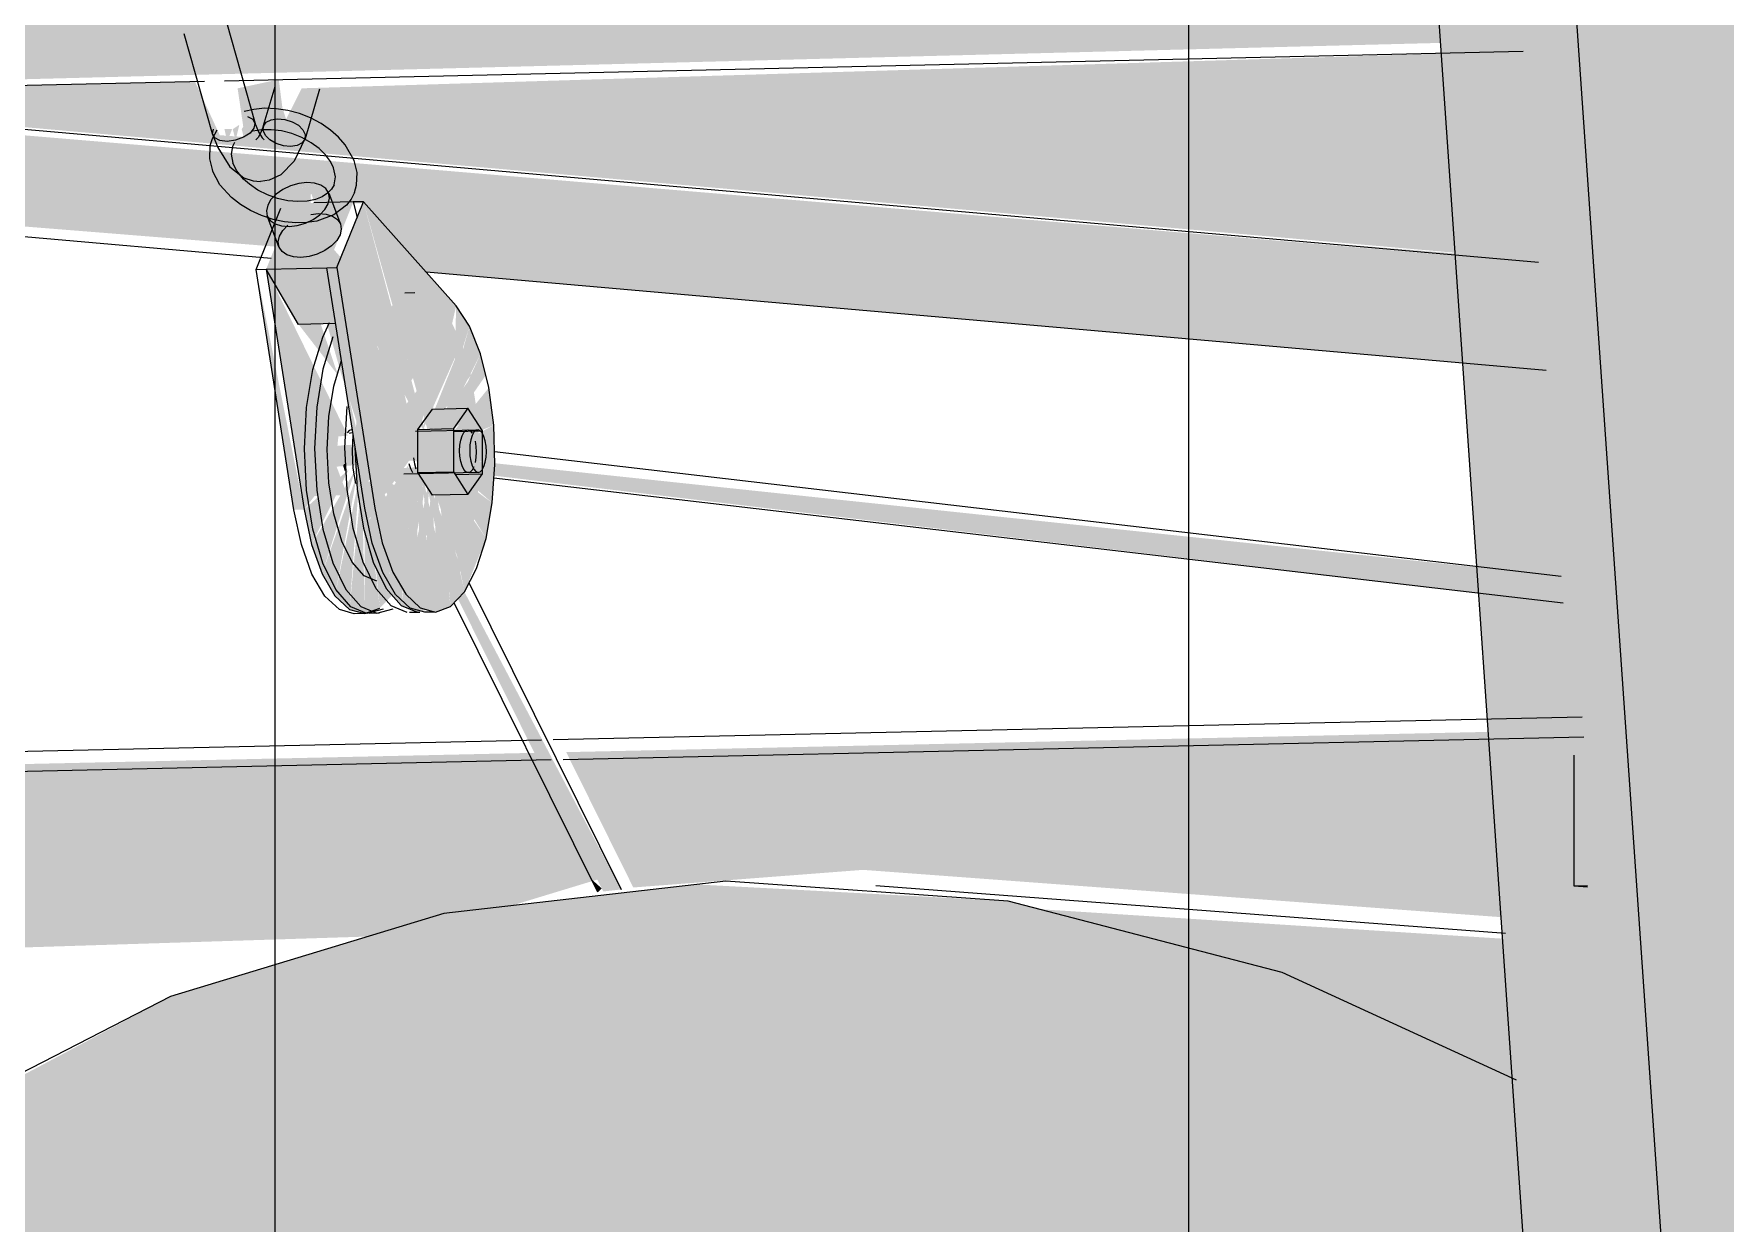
# Model space of a CAD drawing. Header units: inches. Extents: x 31213 to 31218, y -65 to 66.
# Drawn here: x 31214.052697 to 31214.05679, y 66.042501 to 66.04538 of the extents above; entities that cross this region are included whole.
import ezdxf

# ---------------------------------------------------------------- set-up
doc = ezdxf.new("R2010")
doc.units = ezdxf.units.IN
doc.header["$MEASUREMENT"] = 0
for name, color, linetype, lineweight in [('A-GLAZ-CURT', 52, 'Continuous', 9), ('A-WALL-PATT', 111, 'Continuous', 13), ('L-SITE-WALL', 31, 'Continuous', 13), ('M-HVAC-DUCT', 70, 'Continuous', 9), ('Q-SPCQ', 91, 'Continuous', 9), ('S-BEAM', 12, 'Continuous', 9), ('S-COLS', 52, 'Continuous', 9)]:
    doc.layers.add(name, color=color, linetype=linetype, lineweight=lineweight)

# ---------------------------------------------------------------- blocks, each defined once
blk = doc.blocks.new('FP_3-Looking North East')
at = {"layer": 'A-WALL-PATT', "lineweight": 9}
for p, q in [((31214.05644417524, 66.04372606402886), (31214.05395407126, 66.04367127430658)), ((31214.05392530887, 66.0436706414481), (31214.05081770343, 66.04360226484982)), ((31214.05644755833, 66.04367728244672), (31214.05397797318, 66.04362300491276)), ((31214.05394923445, 66.0436223732813), (31214.05013554887, 66.04353855456796))]:
    blk.add_line(p, q, dxfattribs=at)
blk = doc.blocks.new('FP_15-Looking North East')
at = {"layer": 'A-WALL-PATT', "lineweight": 9}
for p, q in [((31214.05328143631, 66.03681298576794), (31214.05328143631, 66.07509333004542)), ((31214.05549178057, 66.03667059675394), (31214.05549178057, 66.07480287641874))]:
    blk.add_line(p, q, dxfattribs=at)

msp = doc.modelspace()

# ---------------------------------------------------------------- hatches: boundary and pattern name
at = {"layer": 'M-HVAC-DUCT'}
msp.add_hatch(color=256, dxfattribs=at).paths.add_polyline_path([(31214.05666455808, 66.03732931726476), (31214.05628223812, 66.04284266465488), (31214.05571786209, 66.0431079070789), (31214.0550550694, 66.0432807803867), (31214.05430260698, 66.04332101152319), (31214.05368934063, 66.04325101548514), (31214.05302790064, 66.04304953529237), (31214.05235680556, 66.042691995529), (31214.05184744878, 66.04230433603279), (31214.05166979003, 66.04207686633806), (31214.05188448195, 66.04175747153326), (31214.05222378182, 66.0409181164784), (31214.05235680556, 66.0403964810719), (31214.05240390183, 66.0395070430653), (31214.05235680556, 66.03893755939664), (31214.0521773842, 66.03822680412625), (31214.05192166878, 66.03764262707031), (31214.05513028352, 66.03743066967606)], flags=0)
h = msp.add_hatch(color=256, dxfattribs=at)
h.paths.add_polyline_path([(31214.18857631641, 66.03022926057551), (31214.18857863474, 66.03241374647246), (31214.18846536554, 66.03252395830431), (31214.1884627779, 66.03023712961203)], flags=0)
h.paths.add_polyline_path([(31214.17949478505, 66.03085867609784), (31214.17928094929, 66.0338429386065), (31214.16870933264, 66.03462912329681), (31214.16870325399, 66.03160660691194), (31214.17889172869, 66.03090047224546)], flags=0)
h.paths.add_polyline_path([(31214.15935066549, 66.03225480864405), (31214.15912903662, 66.03537394457267), (31214.1470751772, 66.03628971525022), (31214.14706895209, 66.03310601982658), (31214.15875837878, 66.03229585837872)], flags=0)
h.paths.add_polyline_path([(31214.13729741947, 66.03378325740279), (31214.13706744564, 66.03705003497535), (31214.12328587105, 66.03809706576246), (31214.1232797664, 66.03475478170338), (31214.13672069297, 66.03382322870299)], flags=0)
h.paths.add_polyline_path([(31214.11305014485, 66.03546376814452), (31214.11281122112, 66.0388928587862), (31214.09700279073, 66.0400938763595), (31214.09699686677, 66.03657637591871), (31214.11249507336, 66.03550223859453)], flags=0)
h.paths.add_polyline_path([(31214.08626428334, 66.03732022123681), (31214.086015747, 66.0409285975986), (31214.06781212247, 66.04231158581405), (31214.06780645759, 66.03859948148096), (31214.08573866869, 66.03735665011789)], flags=0)
h.paths.add_polyline_path([(31214.05628223812, 66.04284266465488), (31214.0562602702, 66.04318921738464), (31214.05513028352, 66.04326116262297), (31214.05571786209, 66.0431079070789), (31214.05603692499, 66.04295795559887)], flags=0)
at = {"layer": 'Q-SPCQ'}
for points in [[(31214.04739034732, 66.04513484058741), (31214.05629922358, 66.04536353303727), (31214.0562747909, 66.04571405853382), (31214.0472482077, 66.04550639921673), (31214.04728984667, 66.04524826211258), (31214.04735356559, 66.04514999571846)], [(31214.04739034732, 66.04516058044518), (31214.05629823922, 66.0453793133357), (31214.05628637272, 66.04555183935133), (31214.05313907886, 66.04548929203901), (31214.05311620065, 66.04541510556449), (31214.05307787997, 66.04545804466463), (31214.05312634668, 66.04550319341402), (31214.05310489997, 66.04552678210197), (31214.05306718701, 66.0455462565757), (31214.04804900874, 66.04540455913923), (31214.04804898563, 66.0453090880748), (31214.048003914, 66.04533035751955), (31214.04796542747, 66.04540579522737), (31214.04795433372, 66.04542887609627), (31214.04751777727, 66.04539857066531), (31214.04745631692, 66.04520024547473), (31214.0474244976, 66.04516931035504)], [(31214.05325941528, 66.04481080603347), (31214.05340612002, 66.04481411936362), (31214.05347021735, 66.04497334522505), (31214.05332352433, 66.04497002049554)], [(31214.05332656203, 66.04422800198316), (31214.05335100791, 66.04422854689507), (31214.0532349666, 66.04481025385941)], [(31214.0533377688, 66.04467692208902), (31214.05348445923, 66.0446802250668), (31214.05340612002, 66.04481411936362), (31214.05325941528, 66.04481080603347)], [(31214.05349769592, 66.04423181664858), (31214.05352214603, 66.0442323616545), (31214.05344705569, 66.04455382213628)], [(31214.05365157367, 66.04442319367752), (31214.05371888327, 66.0444337841644), (31214.05371891904, 66.04447331408235), (31214.05366263446, 66.04447205275986)], [(31214.0533415637, 66.04433753686567), (31214.05342710886, 66.04433944842077), (31214.05343764025, 66.04443935336188), (31214.05335209623, 66.04443743753504)], [(31214.05362673237, 66.04431835076149), (31214.05371230136, 66.04432026174653), (31214.05371230136, 66.04442455308094), (31214.05362673237, 66.04442263759911)], [(31214.05334219155, 66.0443255461397), (31214.05375253312, 66.04435836998562), (31214.05375774252, 66.04440781629259), (31214.05333697945, 66.04437579149052), (31214.05333899126, 66.04433648091175)], [(31214.05337033825, 66.04426157581406), (31214.05345588034, 66.0442634839981), (31214.05342710886, 66.04433944842077), (31214.0533415637, 66.04433753686567), (31214.05336723169, 66.04426977671913)], [(31214.05407503683, 66.04330398909481), (31214.05411803966, 66.0433088987712), (31214.05357114704, 66.04434842571337), (31214.05355811191, 66.04434545787385), (31214.0540588637, 66.0433365737099)], [(31214.05639768229, 66.04400266874603), (31214.05639317818, 66.04406738745715), (31214.05359442846, 66.04436389564704), (31214.05364722363, 66.04432987018849), (31214.05367832836, 66.04432643993944), (31214.05623027673, 66.04402220362998)], [(31214.05366196061, 66.04426347684955), (31214.05374752583, 66.0442653853507), (31214.05371230136, 66.04432026174653), (31214.05362673237, 66.04431835076149)], [(31214.0540624274, 66.04330255033219), (31214.05407137373, 66.04331136926199), (31214.05404728926, 66.04333304653387)]]:
    msp.add_hatch(color=256, dxfattribs=at).paths.add_polyline_path(points, flags=0)
h = msp.add_hatch(color=256, dxfattribs=at)
h.paths.add_polyline_path([(31214.05316516786, 66.04511991428303), (31214.05317690412, 66.04514971161015), (31214.05315840274, 66.04514971210313)], flags=0)
h.paths.add_polyline_path([(31214.05320480404, 66.04512996335806), (31214.05321158634, 66.04516901470686), (31214.05320021073, 66.04514971178598)], flags=0)
h.paths.add_polyline_path([(31214.05318532643, 66.04512275101267), (31214.05319440523, 66.04516028996221), (31214.05317847865, 66.04514971159438)], flags=0)
h = msp.add_hatch(color=256, dxfattribs=at)
h.paths.add_polyline_path([(31214.0533915087, 66.04501411562865), (31214.05329957159, 66.04500367337495), (31214.05326211792, 66.04493934643284), (31214.05336698081, 66.04499994202813)], flags=0)
h.paths.add_polyline_path([(31214.05328114299, 66.0449205277363), (31214.05336695707, 66.04495313639752), (31214.05336697744, 66.04499331359992)], flags=0)
h = msp.add_hatch(color=256, dxfattribs=at)
h.paths.add_polyline_path([(31214.05349796257, 66.04397680640962), (31214.05353449132, 66.04399008003405), (31214.05349671454, 66.04430740401587)], flags=0)
h.paths.add_polyline_path([(31214.05349796257, 66.04397680640962), (31214.05349085233, 66.04430588066613), (31214.05346100066, 66.04398686006476)], flags=0)
h.paths.add_polyline_path([(31214.05346100066, 66.04398686006476), (31214.05348498997, 66.04430831341136), (31214.05342583313, 66.04401963952112)], flags=0)
h.paths.add_polyline_path([(31214.05353449132, 66.04399008003405), (31214.05356838625, 66.04402587687804), (31214.05350217717, 66.04431277953105)], flags=0)
h.paths.add_polyline_path([(31214.05342583313, 66.04401963952112), (31214.05347952701, 66.0443145365782), (31214.05339458015, 66.04407317297489)], flags=0)
h.paths.add_polyline_path([(31214.0536353725, 66.04424088356205), (31214.05364152882, 66.04433226267432), (31214.05353771268, 66.04432554973432)], flags=0)
h.paths.add_polyline_path([(31214.05362039211, 66.04415517443816), (31214.0536353725, 66.04424088356205), (31214.0535153018, 66.04432554613759)], flags=0)
h.paths.add_polyline_path([(31214.05356838625, 66.04402587687804), (31214.05362039211, 66.04415517443816), (31214.05350686795, 66.04432164079246)], flags=0)
h.paths.add_polyline_path([(31214.05336912656, 66.04414423629552), (31214.05345909805, 66.04432553711759), (31214.05335100791, 66.04422854689507), (31214.05336709441, 66.044153692478)], flags=0)
h.paths.add_polyline_path([(31214.05339458015, 66.04407317297489), (31214.05347483582, 66.04432412614966), (31214.05336912656, 66.04414423629552)], flags=0)
h.paths.add_polyline_path([(31214.0533377688, 66.04467692208902), (31214.05343313209, 66.04455385037014), (31214.05336709441, 66.0447497689158)], flags=0)
h.paths.add_polyline_path([(31214.05335100791, 66.04422854689507), (31214.05342770844, 66.04432744780166), (31214.05336709441, 66.0443260828763), (31214.05336709441, 66.04439905542291), (31214.05345694067, 66.04440782614222), (31214.05325941528, 66.04481080603347)], flags=0)
h.paths.add_polyline_path([(31214.05362710912, 66.04451993174636), (31214.05353320898, 66.04440280219956), (31214.05363883518, 66.0444289235129)], flags=0)
h.paths.add_polyline_path([(31214.05351551633, 66.04440240313559), (31214.05352535777, 66.04440783714273), (31214.05361881664, 66.04455388032386), (31214.0536071734, 66.04460154654313), (31214.05351801684, 66.04440783596239)], flags=0)
h.paths.add_polyline_path([(31214.05358022771, 66.04466885186106), (31214.05354789412, 66.04471779183292), (31214.05354510608, 66.04455386843323)], flags=0)
h.paths.add_polyline_path([(31214.05350686795, 66.04440373512728), (31214.0536071734, 66.04460154654313), (31214.05358022771, 66.04466885186106), (31214.05350800224, 66.04440783435221)], flags=0)
h.paths.add_polyline_path([(31214.05348498997, 66.04442046065323), (31214.05354789412, 66.04471779183292), (31214.05332352433, 66.04497002049554), (31214.05344182512, 66.04455385177246)], flags=0)
h = msp.add_hatch(color=256, dxfattribs=at)
h.paths.add_polyline_path([(31214.05366906935, 66.04398059848059), (31214.0537055903, 66.04399387300698), (31214.05366782159, 66.04431122460224)], flags=0)
h.paths.add_polyline_path([(31214.05366906935, 66.04398059848059), (31214.05366196062, 66.04430970116033), (31214.05363211533, 66.04399065324807)], flags=0)
h.paths.add_polyline_path([(31214.05363211533, 66.04399065324807), (31214.05365609951, 66.04431213415454), (31214.05359695531, 66.04402343576486)], flags=0)
h.paths.add_polyline_path([(31214.0537055903, 66.04399387300698), (31214.05373947801, 66.04402967271224), (31214.05367328306, 66.04431660054443)], flags=0)
h.paths.add_polyline_path([(31214.05359695531, 66.04402343576486), (31214.05365063771, 66.04431835789454), (31214.05356570899, 66.04407697404326)], flags=0)
h.paths.add_polyline_path([(31214.05381272213, 66.04433782420425), (31214.0538099119, 66.04443275362452), (31214.05368460504, 66.04436599798034)], flags=0)
h.paths.add_polyline_path([(31214.05380644996, 66.04424469748632), (31214.05381272213, 66.04433782420425), (31214.05368383348, 66.04435103247651)], flags=0)
h.paths.add_polyline_path([(31214.05379147275, 66.04415898107347), (31214.05380644996, 66.04424469748632), (31214.05368157137, 66.04433720662004)], flags=0)
h.paths.add_polyline_path([(31214.05373947801, 66.04402967271224), (31214.05379147275, 66.04415898107347), (31214.05367797284, 66.04432546253855)], flags=0)
h.paths.add_polyline_path([(31214.05354026083, 66.04414804366235), (31214.05364234852, 66.04434025189923), (31214.05352214603, 66.0442323616545)], flags=0)
h.paths.add_polyline_path([(31214.05356570899, 66.04407697404326), (31214.05364594752, 66.04432794832432), (31214.05354026083, 66.04414804366235)], flags=0)
h.paths.add_polyline_path([(31214.05343057292, 66.04481467163295), (31214.05364594752, 66.0444100543422), (31214.0534946683, 66.04497389939442)], flags=0)
h.paths.add_polyline_path([(31214.05352214603, 66.0442323616545), (31214.05364234852, 66.04439830998713), (31214.05343057292, 66.04481467163295), (31214.05347159387, 66.04455382101423)], flags=0)
h.paths.add_polyline_path([(31214.05368383348, 66.04438108337116), (31214.0538099119, 66.04443275362452), (31214.05379818834, 66.0445237697824)], flags=0)
h.paths.add_polyline_path([(31214.05368157137, 66.04439526072052), (31214.05379083747, 66.0445538725329), (31214.05377825686, 66.04460539174936), (31214.05375454913, 66.04455386667682)], flags=0)
h.paths.add_polyline_path([(31214.05375131693, 66.04467270305155), (31214.05371899024, 66.04472164746113), (31214.05371502727, 66.04455386029885)], flags=0)
h.paths.add_polyline_path([(31214.05367797284, 66.04440756395216), (31214.05377825686, 66.04460539174936), (31214.05375131693, 66.04467270305155), (31214.05371844221, 66.04455386085)], flags=0)
h.paths.add_polyline_path([(31214.05365063771, 66.04441891599296), (31214.05371899024, 66.04472164746113), (31214.0534946683, 66.04497389939442), (31214.05361271838, 66.04455384378853)], flags=0)
h = msp.add_hatch(color=256, dxfattribs=at)
h.paths.add_polyline_path([(31214.05362529206, 66.04397990397302), (31214.05366436479, 66.04399008203738), (31214.0536311533, 66.04431040584967)], flags=0)
h.paths.add_polyline_path([(31214.05362529206, 66.04397990397302), (31214.05362529206, 66.04430888242752), (31214.053586214, 66.04399610201227)], flags=0)
h.paths.add_polyline_path([(31214.05366436479, 66.04399008203738), (31214.05370076995, 66.04402593743607), (31214.05363661503, 66.04431578170038)], flags=0)
h.paths.add_polyline_path([(31214.053586214, 66.04399610201227), (31214.05361396865, 66.04431753898555), (31214.05354979422, 66.0440375773558)], flags=0)
h.paths.add_polyline_path([(31214.05370076995, 66.04402593743607), (31214.05373202806, 66.04408502283067), (31214.05364130502, 66.04432464353748)], flags=0)
h.paths.add_polyline_path([(31214.05354979422, 66.0440375773558), (31214.05360927824, 66.04432712923139), (31214.05351851616, 66.04410150715772)], flags=0)
h.paths.add_polyline_path([(31214.05377622787, 66.04435521202299), (31214.05377108616, 66.04445575751801), (31214.05364716594, 66.04438026335079)], flags=0)
h.paths.add_polyline_path([(31214.05377108616, 66.04425546539237), (31214.05377622787, 66.04435521202299), (31214.05364793754, 66.04436517823981)], flags=0)
h.paths.add_polyline_path([(31214.05375601092, 66.04416331012756), (31214.05377108616, 66.04425546539237), (31214.05364716594, 66.04435021301138)], flags=0)
h.paths.add_polyline_path([(31214.05373202806, 66.04408502283067), (31214.05375601092, 66.04416331012756), (31214.05364490373, 66.04433638740711)], flags=0)
h.paths.add_polyline_path([(31214.05347427646, 66.04437866907571), (31214.05360341654, 66.04438366316754), (31214.05347942348, 66.04447846644759)], flags=0)
h.paths.add_polyline_path([(31214.05347942348, 66.04427807200855), (31214.05360264482, 66.04436869679746), (31214.05347427646, 66.04437866907571)], flags=0)
h.paths.add_polyline_path([(31214.05349451334, 66.04418353592473), (31214.05360341654, 66.04435361052607), (31214.05347942348, 66.04427807200855)], flags=0)
h.paths.add_polyline_path([(31214.05351851616, 66.04410150715772), (31214.05360567908, 66.04433943257378), (31214.05349451334, 66.04418353592473)], flags=0)
h.paths.add_polyline_path([(31214.05364490373, 66.04439444043494), (31214.05377108616, 66.04445575751801), (31214.05375601092, 66.0445502550177)], flags=0)
h.paths.add_polyline_path([(31214.05360567908, 66.04439748958887), (31214.05349175924, 66.0445538318906), (31214.05347942348, 66.04447846644759)], flags=0)
h.paths.add_polyline_path([(31214.05364130502, 66.04440674343408), (31214.05375495254, 66.0445538743605), (31214.05373202806, 66.04463226852705), (31214.05370048854, 66.04455386557201)], flags=0)
h.paths.add_polyline_path([(31214.05360927824, 66.04440923373211), (31214.05351851616, 66.04464895748089), (31214.05350647423, 66.04455383426509)], flags=0)
h.paths.add_polyline_path([(31214.05362529206, 66.04475397092473), (31214.053586214, 66.0447438444324), (31214.05362529206, 66.044553853438)], flags=0)
h.paths.add_polyline_path([(31214.05370076995, 66.0446962104862), (31214.05362529206, 66.04475397092473), (31214.0536311533, 66.04442255838765), (31214.05366455617, 66.0445538597738)], flags=0)
h.paths.add_polyline_path([(31214.05363661503, 66.04441633395344), (31214.05373202806, 66.04463226852705), (31214.05370076995, 66.0446962104862), (31214.05366813962, 66.04455386035204)], flags=0)
h.paths.add_polyline_path([(31214.05354979422, 66.04470802761792), (31214.05360591276, 66.04455385031085), (31214.053586214, 66.0447438444324)], flags=0)
h.paths.add_polyline_path([(31214.05361396865, 66.04441809522588), (31214.05354979422, 66.04470802761792), (31214.05351851616, 66.04464895748089), (31214.05355784245, 66.04455384255402)], flags=0)
h = msp.add_hatch(color=256, dxfattribs=at)
h.paths.add_polyline_path([(31214.05642412707, 66.04331664341017), (31214.05645651685, 66.04332292765879), (31214.05642412707, 66.04333442332859)], flags=0)
h.paths.add_polyline_path([(31214.06800490744, 66.04356907182233), (31214.06901544849, 66.04359109877241), (31214.06861152205, 66.04390201584549), (31214.06800490744, 66.04388869635385)], flags=0)
h.paths.add_polyline_path([(31214.06911192235, 66.04359320163098), (31214.07491263006, 66.04371964072978), (31214.07491263006, 66.0440403698411), (31214.06870795695, 66.04390413327513)], flags=0)
at = {"layer": 'S-BEAM'}
h = msp.add_hatch(color=256, dxfattribs=at)
h.paths.add_polyline_path([(31214.05633894746, 66.04483255362211), (31214.05630385136, 66.04533861677606), (31214.05334537026, 66.04524846711357), (31214.05330751286, 66.04517369428365), (31214.05329869663, 66.04520042555517), (31214.05328983915, 66.04526984896964), (31214.05319020028, 66.04524847440042), (31214.05320766745, 66.0451304469306), (31214.05314704631, 66.04513503815268), (31214.05308682809, 66.04526521706246), (31214.05175844556, 66.04523490864025), (31214.0555608899, 66.04490089883139)], flags=0)
h.paths.add_polyline_path([(31214.06799155309, 66.0449524017292), (31214.08583630751, 66.0457550827381), (31214.08576569981, 66.04675827583188), (31214.07405826895, 66.04777814232918), (31214.06799155309, 66.04750097977895), (31214.06799155309, 66.04531841620121)], flags=0)
h.paths.add_polyline_path([(31214.04726090896, 66.04562997591928), (31214.04732207654, 66.04581340494443), (31214.0473930527, 66.04585603116226), (31214.04770097022, 66.04586316880176), (31214.04769747368, 66.04602414128856), (31214.04746542423, 66.04604124210917), (31214.04745275024, 66.04612868017804), (31214.04745275023, 66.0463053056211), (31214.0453770157, 66.04646781735508), (31214.0403416233, 66.04623777160646), (31214.04725750822, 66.04563027464323)], flags=0)
h.paths.add_polyline_path([(31214.04864124275, 66.04588496466005), (31214.05277495963, 66.04599644862292), (31214.05277495963, 66.04615004243333), (31214.05283610337, 66.04617729121), (31214.05283610337, 66.04621603054828), (31214.0529776313, 66.04622287686144), (31214.05297763129, 66.04630131519082), (31214.05303475379, 66.04630496837271), (31214.05306344426, 66.04636785738886), (31214.05313250462, 66.04636736065264), (31214.05316022809, 66.04618164392518), (31214.05317289598, 66.04620496319646), (31214.05317289598, 66.0462139022747), (31214.0532997604, 66.04621492383217), (31214.0532997604, 66.04627512756659), (31214.05335685539, 66.04627877661801), (31214.0533855386, 66.04634163100754), (31214.05345455644, 66.04634113483306), (31214.05347090717, 66.04618971277081), (31214.05370585193, 66.04614936394127), (31214.05371404142, 66.04605208550848), (31214.05371404142, 66.04600255397202), (31214.05625187043, 66.04608814820607), (31214.0562121533, 66.04666084357478), (31214.05585088434, 66.0467193320004), (31214.05570207395, 66.04681035828153), (31214.05561337477, 66.04693547324253), (31214.05078055862, 66.04671154072896), (31214.05088599295, 66.04659793273107), (31214.05092930197, 66.04640175615366), (31214.0508856775, 66.04623845338315), (31214.05075742321, 66.0461026288908), (31214.05059186035, 66.04605254028266), (31214.04887486291, 66.0461633724553), (31214.04886474468, 66.0460928540278), (31214.04886474468, 66.04606103759451), (31214.04886474468, 66.04605129406944), (31214.04865898053, 66.04601505360579), (31214.04864124276, 66.04595724602572)], flags=0)
h.paths.add_polyline_path([(31214.04796042621, 66.04601498567447), (31214.04794815312, 66.04602997253443), (31214.04794815312, 66.04601596859086)], flags=0)
h.paths.add_polyline_path([(31214.05315411154, 66.04615841825986), (31214.0531826165, 66.04615952685178), (31214.05314276025, 66.04615971981274)], flags=0)
h.paths.add_polyline_path([(31214.10679992677, 66.04667590980777), (31214.11113976838, 66.04686864532738), (31214.11127267577, 66.04720125734295), (31214.11118249001, 66.04723823150701), (31214.11102760235, 66.04732784474491), (31214.11093947456, 66.04749422752612), (31214.11094129858, 66.04766116924293), (31214.11092967745, 66.04770598464657), (31214.11091516432, 66.04770564554647), (31214.11081028894, 66.04784054483844), (31214.10918399654, 66.04781908690602), (31214.10912526076, 66.04792101973764), (31214.10908687791, 66.04818815958942), (31214.10908687791, 66.04825816664378), (31214.10526145681, 66.04818448444227), (31214.10520181993, 66.04828723838591), (31214.10516284817, 66.04855644749755), (31214.10520181994, 66.04881834125554), (31214.10526145681, 66.04890990081816), (31214.10541935204, 66.04892240628965), (31214.11220656573, 66.04908547379206), (31214.1121756102, 66.04951956219313), (31214.09872568287, 66.04890509198378), (31214.0985134065, 66.0474258897883), (31214.10595729028, 66.04675217348446)], flags=0)
h.paths.add_polyline_path([(31214.11167517564, 66.04689242315321), (31214.11236078427, 66.04692287153107), (31214.11234801203, 66.04710197648642), (31214.11180554276, 66.04715206018122), (31214.11170717119, 66.04695614495238)], flags=0)
h.paths.add_polyline_path([(31214.12339004972, 66.04741268922506), (31214.13635866916, 66.04798863503845), (31214.13627910194, 66.04909140994387), (31214.13357102023, 66.0490442275657), (31214.13351364128, 66.04914891602805), (31214.13347614493, 66.04942299557145), (31214.1335136413, 66.04968949633901), (31214.13357102023, 66.0497825873558), (31214.13372293611, 66.04979510264918), (31214.13622397685, 66.04985542530166), (31214.13613998191, 66.05061439282692), (31214.12339004974, 66.05003190243289), (31214.12339004974, 66.04815785176811)], flags=0)
h.paths.add_polyline_path([(31214.09784715767, 66.04748618931977), (31214.09804652153, 66.04887406397971), (31214.09714714845, 66.04883297543297), (31214.09714714845, 66.04754954436943), (31214.09719307762, 66.04754538750397)], flags=0)
h.paths.add_polyline_path([(31214.1471359666, 66.0484672626508), (31214.14858252429, 66.04853959489489), (31214.14713596661, 66.04850582806299), (31214.14713596661, 66.04846904917501)], flags=0)
h.paths.add_polyline_path([(31214.14713596663, 66.04926204364523), (31214.15813194369, 66.04954923233676), (31214.15798151793, 66.05161224009242), (31214.1471359666, 66.05111675279203), (31214.14713596661, 66.05011861180729), (31214.15447612004, 66.05026807474954), (31214.15453356331, 66.05021388579335), (31214.1545822133, 66.05002770985232), (31214.15458391271, 66.0497815016076), (31214.15453244469, 66.04959175211626), (31214.15447612005, 66.04955114115465), (31214.14713596661, 66.0493492471524), (31214.14713596663, 66.04929145267931)], flags=0)
h.paths.add_polyline_path([(31214.17257050233, 66.04959682886718), (31214.17600470674, 66.04977614991438), (31214.17259087727, 66.05015215832029), (31214.17262235111, 66.0498738518142), (31214.17259020161, 66.0496437120958)], flags=0)
h.paths.add_polyline_path([(31214.16872509269, 66.05020285687442), (31214.17136395636, 66.05029348471415), (31214.16872509268, 66.05056002499292), (31214.16872509268, 66.05021186559074)], flags=0)
h.paths.add_polyline_path([(31214.18062058273, 66.0508066719303), (31214.18698520006, 66.05676858009063), (31214.18698520007, 66.05727610592795), (31214.1866324041, 66.05732250109156), (31214.16872509269, 66.0575758147861), (31214.16872509269, 66.05217433197465), (31214.180446661, 66.05082666823316)], flags=0)
h = msp.add_hatch(color=256, dxfattribs=at)
h.paths.add_polyline_path([(31214.05339330895, 66.04501441865808), (31214.05328373025, 66.04497364797606), (31214.05332527163, 66.04500669112248), (31214.05336878774, 66.04501163359012)], flags=0)
h.paths.add_polyline_path([(31214.05635658327, 66.04456592786346), (31214.0563385065, 66.04482658339926), (31214.05154252619, 66.0452298600477), (31214.04959464672, 66.04516080387098), (31214.0532829885, 66.04486518239057), (31214.05336878774, 66.04499361821158), (31214.05337603489, 66.04497146493583), (31214.05347062616, 66.0449703076095), (31214.05349986865, 66.04497030624263), (31214.05364750838, 66.04480425658116), (31214.0555600474, 66.04463600247666)], flags=0)
h.paths.add_polyline_path([(31214.06799066621, 66.04469303701636), (31214.08585442112, 66.04548406172982), (31214.08583607052, 66.0457447868283), (31214.06799066621, 66.04493235018698)], flags=0)
h.paths.add_polyline_path([(31214.04726270145, 66.04536595490757), (31214.04725510836, 66.04559966602703), (31214.04724413783, 66.04562546765068), (31214.0402210201, 66.04623215440796), (31214.03837519247, 66.04614782646304), (31214.04725510836, 66.04536662290414)], flags=0)
h.paths.add_polyline_path([(31214.10875944381, 66.04649831876236), (31214.11100276665, 66.04659765531389), (31214.11113872372, 66.0468684947552), (31214.10679889827, 66.04667576017351), (31214.10761947508, 66.04660149293407)], flags=0)
h.paths.add_polyline_path([(31214.11153810062, 66.04662136043092), (31214.11237857157, 66.04665857731402), (31214.11235973509, 66.04692272069454), (31214.111674129, 66.0468922724652), (31214.11159596452, 66.04673660123377)], flags=0)
h.paths.add_polyline_path([(31214.12338895923, 66.0471461281569), (31214.13637681113, 66.04772124306957), (31214.13635752959, 66.04798847896414), (31214.12338895923, 66.04741253599127), (31214.12338895923, 66.04726569458123)], flags=0)
h.paths.add_polyline_path([(31214.14713478588, 66.04819761681831), (31214.15040186028, 66.04837443668426), (31214.15040186028, 66.04837689785735), (31214.15026480926, 66.04842104805059), (31214.15026480926, 66.04843153765333), (31214.15019758743, 66.04845797785109), (31214.15019758745, 66.04857716392056), (31214.14876328433, 66.04853942691462), (31214.14713478588, 66.04846690644234), (31214.14713478588, 66.0482658552084)], flags=0)
h.paths.add_polyline_path([(31214.15108964774, 66.04837274200935), (31214.15819173223, 66.04871232757263), (31214.15818798764, 66.04876368242068), (31214.15110921066, 66.04859844378004), (31214.15108952868, 66.04837274201535)], flags=0)
h.paths.add_polyline_path([(31214.16872382835, 66.04915360094785), (31214.17791882448, 66.04956246129595), (31214.17606395908, 66.04975186832776), (31214.17255761414, 66.04957947797044), (31214.17251149909, 66.04954878573771), (31214.16901843872, 66.04943897200768), (31214.16872382836, 66.04940485607834), (31214.16872382836, 66.04917517332251)], flags=0)
h = msp.add_hatch(color=256, dxfattribs=at)
h.paths.add_polyline_path([(31214.0509045645, 66.04311235342175), (31214.05361963442, 66.04319854013053), (31214.05390776957, 66.04328630398533), (31214.0540769563, 66.04333783702413), (31214.05391265769, 66.04363975971644), (31214.05009879834, 66.04355590222966), (31214.05064585542, 66.04329819367985)], flags=0)
h.paths.add_polyline_path([(31214.0563827077, 66.04323152937805), (31214.05647838538, 66.04323361082776), (31214.05647247942, 66.04331876975435), (31214.05643962699, 66.04333690689084), (31214.05643962699, 66.04369532162207), (31214.0539853109, 66.04364135718369), (31214.05414771522, 66.0433136917784), (31214.05470361222, 66.04335636029036), (31214.0562575302, 66.0432410862968)], flags=0)
h.paths.add_polyline_path([(31214.06802116529, 66.04348472179423), (31214.06914157351, 66.04350909606089), (31214.06907073132, 66.04356362537465), (31214.06802116529, 66.0435407628401)], flags=0)
h.paths.add_polyline_path([(31214.06923806433, 66.04351119519998), (31214.07046656041, 66.04353792089721), (31214.06995484708, 66.04358288393131), (31214.06916721529, 66.04356572707012)], flags=0)
h.paths.add_polyline_path([(31214.14748837616, 66.0452135157529), (31214.15005547275, 66.0452693624484), (31214.15007117839, 66.04538762683737), (31214.14748837616, 66.0452769069251)], flags=0)
h.paths.add_polyline_path([(31214.15065131381, 66.04528232485653), (31214.15231164839, 66.04531844511742), (31214.15231164839, 66.04548367160473), (31214.15066868351, 66.04541324076673)], flags=0)
h.paths.add_polyline_path([(31214.15396590498, 66.04535443315292), (31214.15847190474, 66.04545246031485), (31214.15845044013, 66.04574683014881), (31214.15396590498, 66.04555458649753)], flags=0)
h.paths.add_polyline_path([(31214.16876730762, 66.04567643483345), (31214.17842959542, 66.04588663605504), (31214.17837717184, 66.0463764315066), (31214.16876730762, 66.04616513397733), (31214.16876730762, 66.04575619256843)], flags=0)
h.paths.add_polyline_path([(31214.18848331412, 66.04610535277989), (31214.19687030427, 66.04628781014473), (31214.19682963559, 66.0467821562811), (31214.18848331412, 66.04659864098231), (31214.18848331412, 66.0464914262108)], flags=0)
h.paths.add_polyline_path([(31214.20631015534, 66.04649317229793), (31214.20716811913, 66.04651183713577), (31214.20716811913, 66.04700947437631), (31214.20631015534, 66.04699060984052)], flags=0)
h = msp.add_hatch(color=256, dxfattribs=at)
h.paths.add_polyline_path([(31214.0563385065, 66.04482658339926), (31214.05633894745, 66.04483255362209), (31214.0555600474, 66.0448949662358)], flags=0)
h.paths.add_polyline_path([(31214.04725915585, 66.0456241484115), (31214.04724465163, 66.04563140397433), (31214.04725639602, 66.04562439084476)], flags=0)
at = {"layer": 'S-COLS'}
h = msp.add_hatch(color=256, dxfattribs=at)
h.paths.add_polyline_path([(31214.05699218331, 66.03730632070815), (31214.05616149546, 66.04928351183509), (31214.05582688116, 66.04931267004845), (31214.05665792068, 66.03732840194075)], flags=0)
h.paths.add_polyline_path([(31214.05602751026, 66.0512153648389), (31214.05519806694, 66.06317461200649), (31214.05486304518, 66.06321197064958), (31214.05569283921, 66.05124566397379)], flags=0)
h = msp.add_hatch(color=256, dxfattribs=at)
h.paths.add_polyline_path([(31214.0578982213, 66.03724678553654), (31214.05706848055, 66.04920489571562), (31214.05616149546, 66.04928351183509), (31214.05699218331, 66.03730632070815), (31214.05755282341, 66.03726948140928)], flags=0)
h.paths.add_polyline_path([(31214.05693464797, 66.05113367256445), (31214.05610614902, 66.0630738858532), (31214.05519806694, 66.06317461200649), (31214.05603030985, 66.05121511271972)], flags=0)

# ---------------------------------------------------------------- linework, layer by layer
at = {"layer": 'M-HVAC-DUCT'}
msp.add_line((31214.05473486928, 66.0433187412792), (31214.05625812613, 66.04320297809366), dxfattribs=at)
for points in [[(31214.05437197013, 66.04332892838613, 0), (31214.05368934064, 66.0432510154851, 0), (31214.05302790063, 66.04304953529225, 0), (31214.05240768627, 66.04273071964192, 0), (31214.05184744879, 66.04230433603273, 0), (31214.05164590057, 66.04210832995302, 0)], [(31214.05628468927, 66.04284736473136, 0), (31214.05571786212, 66.04310790707888, 0), (31214.05505506941, 66.04328078038662, 0), (31214.05437197013, 66.04332892838613, 0)]]:
    msp.add_polyline3d(points, dxfattribs=at)
at = {"layer": 'Q-SPCQ'}
for p, q in [((31214.05316316391, 66.0454086535094), (31214.05323233977, 66.04516340646333)), ((31214.05312937995, 66.04513853151705), (31214.05306112609, 66.04538046318822)), ((31214.05630093363, 66.04533783656434), (31214.05315812835, 66.0452661313392)), ((31214.05311018066, 66.04526503738006), (31214.04739588269, 66.04513466181238)), ((31214.05325218002, 66.04515591547148), (31214.0532808842, 66.04525314644357)), ((31214.05338869562, 66.04524624926975), (31214.05335338099, 66.04512660331832)), ((31214.05313989985, 66.04514710963471), (31214.05312845221, 66.04512633938579)), ((31214.05318283963, 66.04511729474427), (31214.05317764203, 66.04510777399327)), ((31214.05341070068, 66.04499468048564), (31214.05343918905, 66.04491943293968)), ((31214.05323496661, 66.04481025385944), (31214.05329446317, 66.04495800701021)), ((31214.05347021736, 66.04497334522506), (31214.0533742872, 66.04497117101249)), ((31214.05343057295, 66.04481467163302), (31214.0534946683, 66.0449738993944)), ((31214.0534946683, 66.0449738993944), (31214.05347021736, 66.04497334522506)), ((31214.05347021736, 66.04497334522506), (31214.05347936087, 66.04493580140836)), ((31214.05371899024, 66.04472164746115), (31214.0534946683, 66.0449738993944)), ((31214.0532903064, 66.04486469029568), (31214.05326181135, 66.04493993300628)), ((31214.05323496661, 66.04481025385944), (31214.0532594153, 66.04481080603348)), ((31214.05332656202, 66.0442280019832), (31214.05323496661, 66.04481025385944)), ((31214.0532594153, 66.04481080603348), (31214.05340612005, 66.04481411936368)), ((31214.05333776883, 66.0446769220891), (31214.0532594153, 66.04481080603348)), ((31214.0532594153, 66.04481080603348), (31214.05335100791, 66.04422854689514)), ((31214.05340612005, 66.04481411936368), (31214.05343057295, 66.04481467163302)), ((31214.05349769594, 66.04423181664865), (31214.05340612005, 66.04481411936368)), ((31214.05343057295, 66.04481467163302), (31214.05352214603, 66.04423236165454)), ((31214.05359476012, 66.04475356222719), (31214.05361920525, 66.04475411352213)), ((31214.05342745189, 66.04467894145132), (31214.05333776883, 66.0446769220891)), ((31214.0536267324, 66.04442263759914), (31214.05366196062, 66.04447203765928)), ((31214.05366196062, 66.04447203765928), (31214.05374752584, 66.04447395515292)), ((31214.05374752584, 66.04447395515292), (31214.05371230137, 66.04442455308097)), ((31214.05378274596, 66.04441907266184), (31214.05374752584, 66.04447395515292)), ((31214.05346119958, 66.04441363253719), (31214.05346641071, 66.04441498564022)), ((31214.05362094287, 66.04441847672588), (31214.05377113698, 66.04442183855203)), ((31214.0536267324, 66.04442263759914), (31214.05371230137, 66.04442455308097)), ((31214.0536267324, 66.04431835076149), (31214.0536267324, 66.04442263759914)), ((31214.05371230137, 66.04442455308097), (31214.05371230137, 66.04432026174652)), ((31214.05371238934, 66.04441749796219), (31214.05378274596, 66.04441907266184)), ((31214.05378274596, 66.04431479419327), (31214.05378274596, 66.04441907266184)), ((31214.05344679383, 66.04433588251348), (31214.05345039371, 66.04432358017854)), ((31214.05345217342, 66.04432800308096), (31214.05344897355, 66.04433893847289)), ((31214.05360927825, 66.04432712923142), (31214.05360567908, 66.04433943257382)), ((31214.05381181623, 66.04436915362848), (31214.05639306756, 66.04406764962759)), ((31214.05377270945, 66.0443185786057), (31214.05359229489, 66.04431454973914)), ((31214.05361396867, 66.04431753898557), (31214.05360927825, 66.04432712923142)), ((31214.0536267324, 66.04431835076149), (31214.05371230137, 66.04432026174652)), ((31214.05366196062, 66.04426347684955), (31214.0536267324, 66.04431835076149)), ((31214.05371230137, 66.04432026174652), (31214.05374752584, 66.04426538535073)), ((31214.05371684659, 66.0443133227171), (31214.05378274596, 66.04431479419327)), ((31214.05374752584, 66.04426538535073), (31214.05378274596, 66.04431479419327)), ((31214.05639761053, 66.04400237306639), (31214.05381049314, 66.04430426752411)), ((31214.05374752584, 66.04426538535073), (31214.05366196062, 66.04426347684955)), ((31214.05375015899, 66.04405012021058), (31214.05411803077, 66.04330889557063)), ((31214.05349656221, 66.04397674203034), (31214.0534721208, 66.04397620035924)), ((31214.05353322551, 66.04397755456213), (31214.05350878316, 66.04397701287091)), ((31214.05363100091, 66.04397972146033), (31214.05360655615, 66.04397917971576)), ((31214.05366766918, 66.04398053410226), (31214.05364322352, 66.04397999233764)), ((31214.05406230253, 66.04330253382426), (31214.0537145173, 66.04400321376791)), ((31214.05642412708, 66.04331664341025), (31214.05642412708, 66.0436344161164)), ((31214.05645690312, 66.04331735783583), (31214.05642412708, 66.04331664341025)), ((31214.05645716852, 66.04331412501247), (31214.05642412708, 66.04331664341025))]:
    msp.add_line(p, q, dxfattribs=at)
for points in [[(31214.05336684652, 66.04517667432606, 0), (31214.05333965531, 66.04518738240894, 0), (31214.05331143845, 66.04519497832787, 0), (31214.05328314873, 66.04519921992484, 0), (31214.05325567385, 66.04520005568499, 0), (31214.05322978223, 66.0451976003917, 0), (31214.05320607205, 66.04519209627162, 0)], [(31214.0532143561, 66.04518003789731, 0), (31214.05322685579, 66.04517348372146, 0), (31214.05323219014, 66.04516353975909, 0), (31214.05322985501, 66.04515198768135, 0), (31214.05322041321, 66.04514030872515, 0), (31214.05320480404, 66.04512996335812, 0), (31214.05318532643, 66.04512275101267, 0), (31214.05316516787, 66.04511991428303, 0)], [(31214.05323147975, 66.04516638066335, 0), (31214.05324088579, 66.04514308739934, 0), (31214.05324543457, 66.04513478156603, 0), (31214.05324955364, 66.04512870824703, 0), (31214.0532527222, 66.04512502507127, 0), (31214.05325397174, 66.04512410374474, 0)], [(31214.05325246657, 66.04515682388913, 0), (31214.05324365662, 66.04513641645791, 0), (31214.05323958198, 66.04512965092904, 0), (31214.05323618983, 66.04512526453519, 0), (31214.05323469591, 66.0451236722432, 0)], [(31214.05331859765, 66.04510780258282, 0), (31214.05330091396, 66.04510943591183, 0), (31214.05328345069, 66.04511490640759, 0), (31214.0532683431, 66.0451235511359, 0), (31214.05325738886, 66.045134353339, 0), (31214.05325193677, 66.0451459816698, 0), (31214.05325261956, 66.04515708516283, 0), (31214.05325935856, 66.04516628443236, 0), (31214.05327133939, 66.04517247392354, 0), (31214.05328712085, 66.04517489134723, 0)], [(31214.05328712085, 66.04517489134723, 0), (31214.05330479557, 66.04517323511627, 0), (31214.05332223715, 66.04516770747784, 0), (31214.05333731205, 66.04515900790155, 0), (31214.05334825276, 66.0451481764809, 0), (31214.05335372559, 66.04513652387567, 0), (31214.05335306374, 66.04512547684973, 0), (31214.05334633811, 66.04511632626222, 0), (31214.05333437271, 66.04511019566104, 0), (31214.05331859765, 66.04510780258282, 0)], [(31214.05347220873, 66.04507383842649, 0), (31214.05345076105, 66.04511180331048, 0), (31214.05343459934, 66.04513022418266, 0), (31214.05341497925, 66.04514754670363, 0), (31214.05339222553, 66.04516321480533, 0), (31214.05336687416, 66.04517666343992, 0)], [(31214.05312845221, 66.04512633938579, 0), (31214.05312333958, 66.04510918296396, 0), (31214.05312204026, 66.04507813940926, 0), (31214.05312915504, 66.04504892340888, 0)], [(31214.05316516787, 66.04511991428303, 0), (31214.0531474761, 66.04512188867854, 0), (31214.05313499822, 66.04512836998013, 0), (31214.05312968865, 66.04513824055863, 0), (31214.05313203334, 66.0451497615223, 0)], [(31214.05313025448, 66.04513547213175, 0), (31214.05314197482, 66.0451050722826, 0), (31214.05317132843, 66.04505833083977, 0), (31214.05320513692, 66.04503204817931, 0), (31214.05322768533, 66.04502448688918, 0), (31214.0532458059, 66.0450229708105, 0)], [(31214.05342256535, 66.04505558945242, 0), (31214.05341480128, 66.04507121566033, 0), (31214.0534029998, 66.04508712723255, 0), (31214.05338723793, 66.04510260995909, 0), (31214.05336787272, 66.04511688185208, 0), (31214.05334556125, 66.04512916757065, 0), (31214.053321236, 66.04513878527936, 0), (31214.05329603159, 66.04514523215595, 0), (31214.05327117224, 66.04514825111714, 0), (31214.05324784009, 66.04514786401411, 0), (31214.05322704711, 66.04514436344112, 0)], [(31214.05335312834, 66.04512581259873, 0), (31214.05332693403, 66.04507202408686, 0), (31214.05329500434, 66.04503930303011, 0), (31214.05326635342, 66.04502594233598, 0), (31214.0532458059, 66.0450229708105, 0)], [(31214.05317764203, 66.04510777399327, 0), (31214.05317431046, 66.04508880564352, 0), (31214.05317877674, 66.04506717678797, 0)], [(31214.05347290257, 66.04499646645955, 0), (31214.05347801187, 66.04501362547653, 0), (31214.05347930982, 66.04504464369768, 0), (31214.05347220873, 66.04507383842649, 0)], [(31214.05347290257, 66.04499646645955, 0), (31214.0534646931, 66.0449804765956, 0), (31214.05345354004, 66.04496596759323, 0), (31214.05342290685, 66.04494227045011, 0), (31214.0533818406, 66.04492714667751, 0), (31214.05335759145, 66.04492344325249, 0), (31214.05333143474, 66.0449227500796, 0), (31214.0533039531, 66.04492528885879, 0), (31214.05327589955, 66.04493116145849, 0), (31214.05324814901, 66.04494030897371, 0), (31214.05322161972, 66.04495249492238, 0), (31214.05319718076, 66.04496731888193, 0), (31214.05317556583, 66.04498425880801, 0), (31214.05314747424, 66.04501520374124, 0), (31214.05312915504, 66.04504892340888, 0)], [(31214.053423678, 66.04501500762066, 0), (31214.05341750818, 66.04500414837688, 0), (31214.05340797593, 66.04499438226144, 0), (31214.05339491584, 66.04498601335216, 0), (31214.05337837749, 66.04497953332283, 0), (31214.05335865424, 66.0449754735019, 0), (31214.05333629511, 66.04497431170962, 0), (31214.05331210275, 66.04497639439428, 0), (31214.05328709763, 66.04498186816045, 0), (31214.05326244001, 66.04499063136105, 0), (31214.05323931735, 66.04500231815078, 0), (31214.05321881488, 66.04501632193853, 0), (31214.05320486499, 66.04502869254162, 0), (31214.05318853823, 66.04504844788514, 0), (31214.05317877674, 66.04506717678797, 0)], [(31214.053423678, 66.04501500762066, 0), (31214.05342701407, 66.0450339687458, 0), (31214.05342256535, 66.04505558945242, 0)], [(31214.05340968138, 66.0449689847743, 0), (31214.05341271218, 66.04498266482796, 0), (31214.05341053728, 66.04499529897844, 0), (31214.0534033051, 66.04500602623467, 0), (31214.05339150873, 66.04501411562869, 0), (31214.05337595217, 66.04501901600923, 0), (31214.0533576957, 66.04502039356775, 0), (31214.05333798333, 66.0450181545483, 0), (31214.05331815836, 66.04501245160372, 0), (31214.05329957159, 66.04500367337498, 0), (31214.05328348949, 66.04499241800706, 0), (31214.05327100787, 66.04497945240705, 0), (31214.05326297728, 66.04496566001485, 0)], [(31214.05326297728, 66.04496566001485, 0), (31214.05325994503, 66.044951980637, 0), (31214.05326211794, 66.04493934643291, 0), (31214.0532693481, 66.04492861840804, 0), (31214.05328114297, 66.04492052773631, 0), (31214.05329669896, 66.04491562591139, 0), (31214.05331495597, 66.0449142471287, 0), (31214.05333466976, 66.04491648547247, 0), (31214.05335449673, 66.0449221884706, 0), (31214.05337308552, 66.04493096746799, 0), (31214.0533891691, 66.04494222411361, 0), (31214.0534016513, 66.04495519115802, 0), (31214.05340968138, 66.0449689847743, 0)], [(31214.05329147161, 66.04489041772996, 0), (31214.05329950157, 66.04490421006791, 0), (31214.05331198239, 66.04491717542223, 0)], [(31214.05336702793, 66.04494302023176, 0), (31214.05338618527, 66.04494514858617, 0), (31214.05340444115, 66.04494377028048, 0), (31214.05341999729, 66.04493886919234, 0), (31214.05343179347, 66.04493077917842, 0), (31214.05343902567, 66.04492005143224, 0), (31214.05344120083, 66.0449074169551, 0), (31214.05343817051, 66.04489373676046, 0)], [(31214.05343817051, 66.04489373676046, 0), (31214.05343014106, 66.04487994319848, 0), (31214.05341765963, 66.04486697639975, 0), (31214.05340157689, 66.0448557201747, 0), (31214.05338298899, 66.04484694174403, 0), (31214.05336316285, 66.04484123942004, 0), (31214.05334344982, 66.04483900181198, 0), (31214.05332519341, 66.04484038134173, 0), (31214.05330963784, 66.04484528387422, 0), (31214.05329784315, 66.04485337516572, 0), (31214.05329061297, 66.04486410368047, 0), (31214.05328843982, 66.04487673821116, 0), (31214.05329147161, 66.04489041772996, 0)], [(31214.05352214603, 66.04423236165454, 0), (31214.05354026083, 66.04414804366232, 0), (31214.05356570901, 66.04407697404326, 0), (31214.05359695531, 66.04402343576486, 0), (31214.05363211533, 66.04399065324807, 0), (31214.05366906938, 66.04398059848059, 0), (31214.0537055903, 66.04399387300703, 0), (31214.05373947802, 66.04402967271231, 0), (31214.05376869172, 66.04408583727484, 0), (31214.05379147275, 66.04415898107351, 0), (31214.05380644997, 66.0442446974864, 0), (31214.05381272214, 66.04433782420432, 0), (31214.05380991191, 66.04443275362459, 0), (31214.05379818835, 66.04452376978246, 0), (31214.05377825684, 66.04460539174936, 0), (31214.05375131694, 66.04467270305162, 0), (31214.05371899024, 66.04472164746115, 0)], [(31214.05339628119, 66.044098790531, 0), (31214.05337227471, 66.0441808141307, 0), (31214.05335718257, 66.04427534431886, 0), (31214.05335203475, 66.04437593516418, 0), (31214.05335718257, 66.04447572641291, 0), (31214.05337227471, 66.04456791238535, 0), (31214.05339628119, 66.04464620713154, 0), (31214.05341270091, 66.04468129093841, 0)], [(31214.053420727, 66.0446467571743, 0), (31214.05339672124, 66.0445684614866, 0), (31214.05338162955, 66.04447627439286, 0), (31214.05337648188, 66.04437648191956, 0), (31214.05338162955, 66.04427588982993, 0), (31214.05339672124, 66.0441813584627, 0), (31214.05342072699, 66.04409933382959, 0)], [(31214.05344208797, 66.0441524252924, 0), (31214.05342288495, 66.04421804377846, 0), (31214.0534108128, 66.04429366578478, 0), (31214.05340669507, 66.04437413532919, 0), (31214.0534108128, 66.04445396524707, 0), (31214.05342288495, 66.04452771201619, 0), (31214.05344160536, 66.04458914110381, 0)], [(31214.05349406795, 66.04410096380565, 0), (31214.0534700644, 66.04418299153912, 0), (31214.0534549741, 66.04427752644376, 0), (31214.0534498269, 66.04437812226642, 0), (31214.0534549741, 66.0444779184137, 0)], [(31214.05346553075, 66.0444214586447, 0), (31214.05346054818, 66.04441991350525, 0), (31214.05345508505, 66.04441453891904, 0)], [(31214.0537273981, 66.044371234303, 0), (31214.05372808396, 66.04438453850284, 0), (31214.05373009479, 66.04439682936227, 0), (31214.05373329353, 66.04440726921483, 0), (31214.05373746216, 66.0444151465804, 0), (31214.05374231653, 66.04441992465655, 0), (31214.05374752584, 66.04442127789387, 0), (31214.05375273505, 66.04441911416305, 0), (31214.05375758918, 66.04441358100894, 0)], [(31214.05378620557, 66.04440560259451, 0), (31214.05378203744, 66.04441412814121, 0), (31214.05377718345, 66.04441966136814, 0), (31214.05377197439, 66.04442182513061, 0), (31214.05376676524, 66.04442047188161, 0), (31214.05376191103, 66.04441569375125, 0), (31214.05375774252, 66.04440781629265, 0), (31214.05375454388, 66.0443973763145, 0), (31214.05375253311, 66.04438508530559, 0), (31214.05375184727, 66.0443717809425, 0), (31214.05375253311, 66.04435836998563, 0), (31214.05375454388, 66.04434576646119, 0), (31214.05375774252, 66.04433482934702, 0)], [(31214.05346917032, 66.0444093537917, 0), (31214.05346711188, 66.0443694428929, 0), (31214.05346917032, 66.04432921224735, 0), (31214.05347520523, 66.04429140433136, 0)], [(31214.05347427645, 66.04437866907567, 0), (31214.05347942348, 66.04427807200858, 0), (31214.05349451333, 66.04418353592476, 0), (31214.05351851615, 66.04410150715776, 0)], [(31214.05375774252, 66.04433482934702, 0), (31214.05376191103, 66.04432630401651, 0), (31214.05376676524, 66.04432077143525, 0), (31214.05377197439, 66.04431860857498, 0), (31214.05377718345, 66.04431996274094, 0), (31214.05378203744, 66.04432474155738, 0), (31214.05378620557, 66.04433261928725, 0), (31214.05378940384, 66.04434305904923, 0), (31214.05379141436, 66.04435534941244, 0), (31214.05379210009, 66.0443686528733, 0), (31214.05379141436, 66.04438206291323, 0), (31214.05378940384, 66.04439466575164, 0), (31214.05378620557, 66.04440560259451, 0)], [(31214.05376495581, 66.04439411886618, 0), (31214.05376696639, 66.04438151618494, 0), (31214.05376765214, 66.04436810631087, 0)], [(31214.05361563957, 66.04435388371964, 0), (31214.05361790207, 66.04433970567892, 0), (31214.05362150119, 66.04432740225903, 0)], [(31214.05376175744, 66.04433207316305, 0), (31214.05375758918, 66.04432419552623, 0), (31214.05375273505, 66.04431941676404, 0), (31214.05374752584, 66.04431806260978, 0), (31214.05374231653, 66.04432022543843, 0), (31214.05373746216, 66.04432575794688, 0), (31214.05373329353, 66.04433428316838, 0), (31214.05373009479, 66.04434522014475, 0), (31214.05372808396, 66.04435782351199, 0), (31214.0537273981, 66.044371234303, 0)], [(31214.05376765214, 66.04436810631087, 0), (31214.05376696639, 66.04435480301322, 0), (31214.05376495581, 66.04434251279949, 0)], [(31214.05347226969, 66.04397622378073, 0), (31214.05343655814, 66.04398631823487, 0), (31214.05340138955, 66.04401909725408, 0), (31214.05337013561, 66.04407263001868, 0), (31214.05334468123, 66.0441436924396, 0), (31214.05332656202, 66.0442280019832, 0)], [(31214.05335100791, 66.04422854689514, 0), (31214.05336912657, 66.04414423629555, 0), (31214.05339458018, 66.04407317297493, 0), (31214.05342583315, 66.04401963952115, 0), (31214.05346100067, 66.04398686006479, 0), (31214.0534979626, 66.04397680640966, 0), (31214.05353449132, 66.04399008003413, 0)], [(31214.0536433725, 66.043980015763, 0), (31214.05360766857, 66.0439901113247, 0), (31214.05357250748, 66.04402289340425, 0), (31214.05354126024, 66.0440764309934, 0), (31214.05351581128, 66.04414749971261, 0), (31214.05349769594, 66.04423181664865, 0)], [(31214.05352751591, 66.04405513992387, 0), (31214.0534962501, 66.04406810165757, 0), (31214.05346711188, 66.04410128309276, 0), (31214.05344208797, 66.0441524252924, 0)], [(31214.05354215205, 66.0439873729662, 0), (31214.05350307337, 66.04397719534332, 0), (31214.05346398935, 66.04399339219957, 0), (31214.05342756406, 66.04403486481559, 0), (31214.05339628119, 66.044098790531, 0)], [(31214.05342072699, 66.04409933382959, 0), (31214.05345200889, 66.0440354072969, 0), (31214.05348843308, 66.04399393413541, 0), (31214.05352751591, 66.04397773704258, 0), (31214.05356659339, 66.04398791475379, 0)], [(31214.05360084714, 66.04397936222038, 0), (31214.05356176787, 66.04399556002303, 0), (31214.053525347, 66.04403703482103, 0), (31214.05349406795, 66.04410096380565, 0)], [(31214.05351851615, 66.04410150715776, 0), (31214.05354979425, 66.0440375773558, 0), (31214.05358621401, 66.04399610201227, 0), (31214.05362529207, 66.04397990397301, 0)]]:
    msp.add_polyline3d(points, dxfattribs=at)
at = {"layer": 'S-BEAM'}
for p, q in [((31214.05633850651, 66.04482658339917), (31214.05170537367, 66.04523357557132)), ((31214.04937248433, 66.0451803484312), (31214.05327177892, 66.04483731108114)), ((31214.05364730542, 66.0448042744349), (31214.05635658328, 66.0445659278633))]:
    msp.add_line(p, q, dxfattribs=at)
at = {"layer": 'S-COLS'}
for p, q in [((31214.0566579207, 66.03732840194104), (31214.05582688116, 66.04931267004878)), ((31214.05616149549, 66.04928351183493), (31214.05699218332, 66.03730632070793))]:
    msp.add_line(p, q, dxfattribs=at)

# ---------------------------------------------------------------- block references
at = {"layer": 'A-GLAZ-CURT'}
msp.add_blockref('FP_15-Looking North East', (0, 0), dxfattribs=at)
at = {"layer": 'L-SITE-WALL', "lineweight": 9}
msp.add_blockref('FP_3-Looking North East', (0, 0), dxfattribs=at)

doc.saveas('drawing.dxf')
